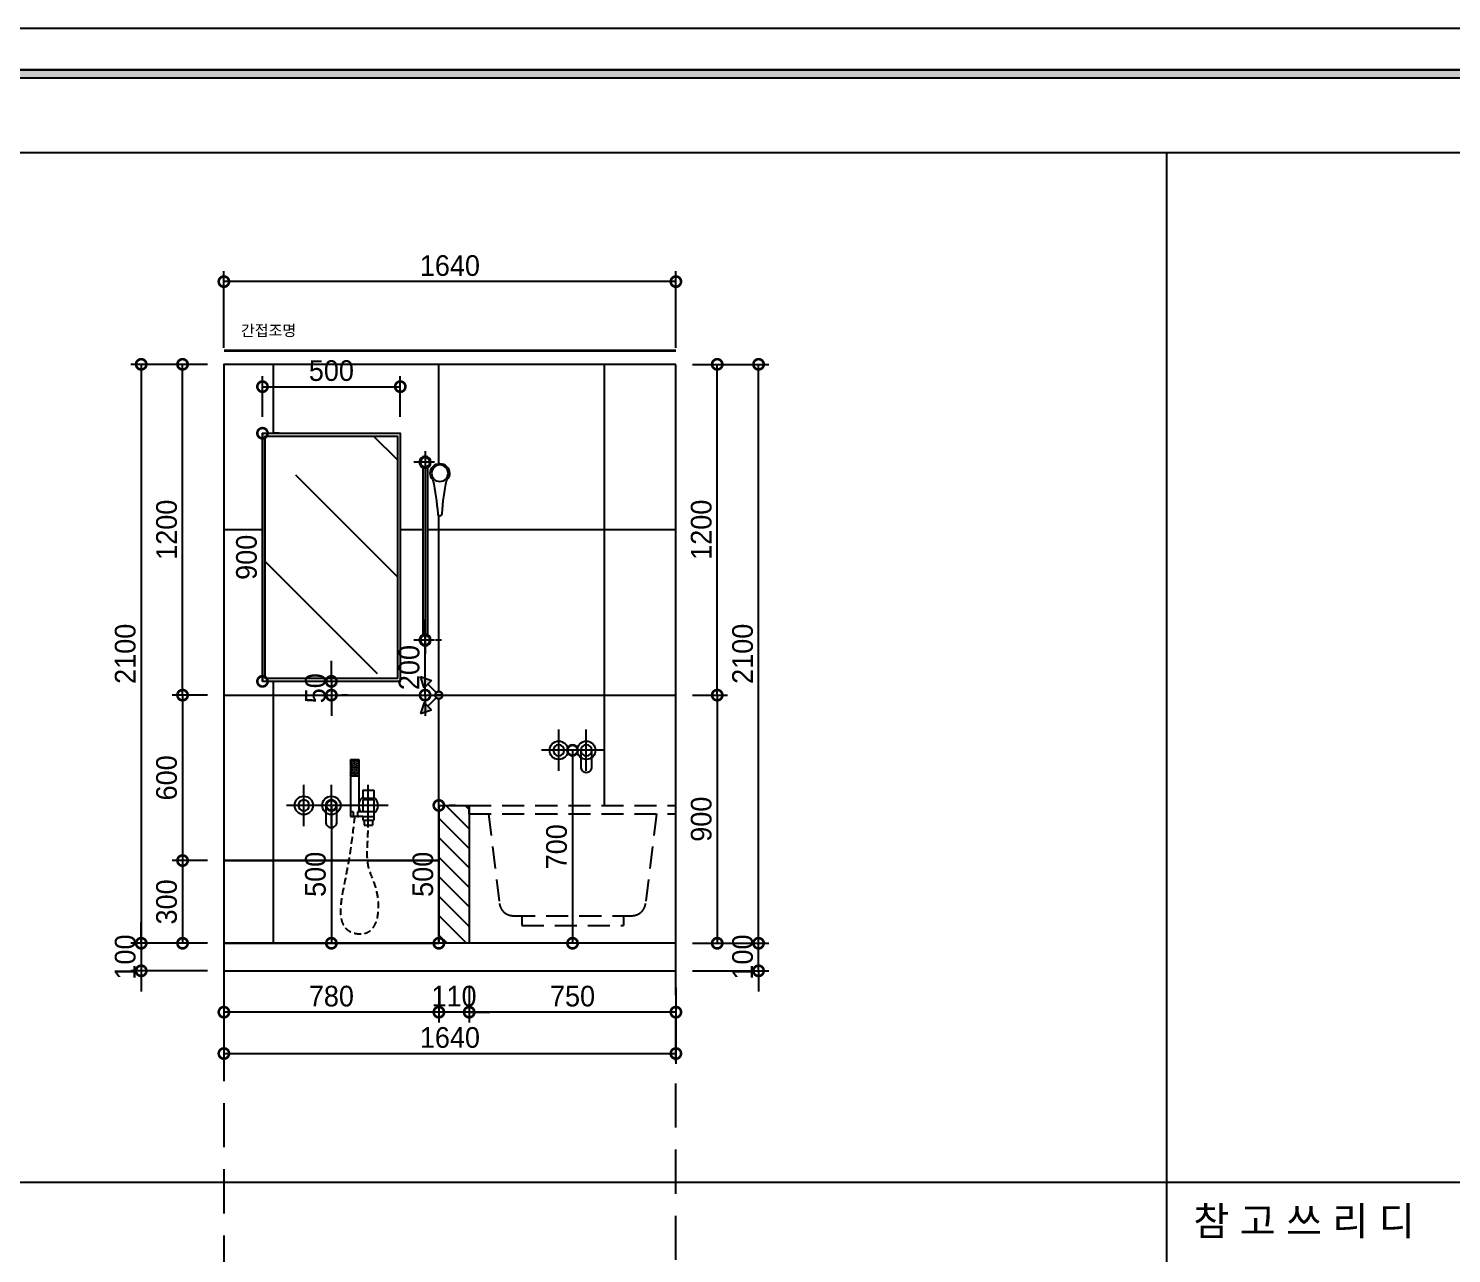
# Model space of a CAD drawing. Header units: inches. Extents: x 45519 to 207552, y -100391 to 47052.
# Drawn here: x 196174 to 201338, y 31963 to 36407 of the extents above; entities that cross this region are included whole.
import ezdxf
from ezdxf.enums import TextEntityAlignment as Align

# ---------------------------------------------------------------- set-up
doc = ezdxf.new("R2010")
doc.units = ezdxf.units.IN
doc.header["$LTSCALE"] = 100
doc.header["$MEASUREMENT"] = 0
doc.header["$PDSIZE"] = 700.071425
for name, pattern in [('CENTER', [50.8, 31.75, -6.35, 6.35, -6.35]), ('DASHEDX2', [1.5, 1, -0.5]), ('DH-HID2', [1.2, 0.8, -0.4]), ('HID2', [1, 0.5, -0.5]), ('HIDDEN', [0.375, 0.25, -0.125]), ('HIDDEN2', [4.7625, 3.175, -1.5875])]:
    doc.linetypes.add(name, pattern=pattern)
for name, color, linetype in [('0-ELC TEXT', 7, 'Continuous'), ('03-WAL NEW', 3, 'Continuous'), ('07-DIM WAL', 5, 'Continuous'), ('08-HAT', 8, 'Continuous'), ('2-con', 2, 'Continuous'), ('7', 7, 'Continuous'), ('CEIL-LIGHT', 7, 'Continuous'), ('CO-BATH', 6, 'Continuous'), ('F-SYM', 7, 'Continuous'), ('FORM(YOURNAME)-11', 1, 'Continuous'), ('FU', 4, 'Continuous'), ('I-ACCESSOR', 6, 'Continuous'), ('I-DOOR', 6, 'Continuous'), ('TO', 7, 'Continuous')]:
    doc.layers.add(name, color=color, linetype=linetype)
doc.styles.add('YOURNAME', font='HY울릉도M.TTF')
doc.styles.add('스타일1', font='HY울릉도M.TTF')
doc.styles.add('코레일둥고', font='Korail_Round_Gothic_Medium.ttf')
doc.dimstyles.new('30', dxfattribs={"dimscale": 30, "dimtxt": 2.5, "dimasz": 2.5, "dimexe": 1.25, "dimexo": 2, "dimtad": 1, "dimdec": 0, "dimtxsty": '스타일1', "dimblk": 'DOTSMALL', "dimcen": 2.5, "dimclrd": 1, "dimclre": 1, "dimclrt": 7, "dimadec": 0, "dimazin": 0, "dimtfac": 1, "dimtdec": 0, "dimtix": 1, "dimtmove": 0, "dimatfit": 3, "dimldrblk": 'DOTSMALL', "dimfxl": 0, "dimarcsym": 0})

# ---------------------------------------------------------------- blocks, each defined once
blk = doc.blocks.new('FORM-PLAN')
at = {"layer": 'FORM(YOURNAME)-11'}
h = blk.add_hatch(color=256, dxfattribs=at)
h.dxf.hatch_style = 1
h.paths.add_polyline_path([(-71444, 55115), (10556, 55115), (10556, 54915), (-71444, 54915)])
h.paths.add_polyline_path([(-71444, -2085), (10556, -2085), (10556, -2285), (-71444, -2285)])
at = {"layer": 'Defpoints', "color": 158}
for points in [[(-71444, -2285), (10556, -2285), (10556, 55115), (-71444, 55115)], [(-69444, 53115), (-64, 53115), (-64, 1215), (-69444, 1215)]]:
    blk.add_lwpolyline(points, close=True, dxfattribs=at)
at = {"layer": 'FORM(YOURNAME)-11', "color": 250}
blk.add_lwpolyline([(-72444, -3285), (11556, -3285), (11556, 56115), (-72444, 56115)], close=True, dxfattribs=at)
at = {"layer": 'FORM(YOURNAME)-11'}
blk.add_lwpolyline([(-71444, 55115), (10556, 55115), (10556, 54915), (-71444, 54915)], close=True, dxfattribs=at)
at = {"layer": 'FORM(YOURNAME)-11', "color": 3, "style": 'YOURNAME'}
for tag, height, p in [('1', 450, (9905, 18188)), ('2', 450, (9905, 17544)), ('3', 450, (9905, 16257)), ('4', 450, (9905, 14326)), ('5', 515, (9905, 12009)), ('6', 515, (9905, 9757)), ('7', 515, (9905, 7504)), ('8', 515, (9905, 5252)), ('9', 515, (9905, 2999)), ('10', 515, (5655, 811)), ('11', 515, (9905, 747)), ('12', 515, (5655, -1441)), ('13', 515, (9905, -1441))]:
    blk.add_attdef(tag, text='', height=height, dxfattribs=at).set_placement(p, align=Align.MIDDLE_RIGHT)
blk = doc.blocks.new('*U427')
at = {"layer": 'F-SYM', "xscale": 0.15, "yscale": 0.15, "zscale": 0.15}
blk.add_blockref('FORM-PLAN', (205518.5, 27989.6), dxfattribs=at)
blk = doc.blocks.new('B-604S')
at = {"layer": 'CO-BATH', "color": 8, "linetype": 'DH-HID2'}
for p, q in [((-350, 0), (400, 0)), ((-350, -30), (-350, 0)), ((400, -30), (400, 0)), ((-350, -30), (400, -30)), ((-280, -30), (-240.1, -356.1)), ((330, -30), (290.1, -356.1)), ((-190.4, -400), (240.4, -400)), ((-159.5, -400), (-159.5, -435)), ((209.5, -400), (209.5, -435)), ((-159.5, -435), (209.5, -435))]:
    blk.add_line(p, q, dxfattribs=at)
for centre, start, end in [((-190.4, -350), 186.9831, 270), ((240.4, -350), 270, 353.0169)]:
    blk.add_arc(centre, 50, start, end, dxfattribs=at)
blk = doc.blocks.new('A$C7ACF0E81')
at = {"layer": 'I-ACCESSOR'}
h = blk.add_hatch(dxfattribs=at)
h.set_pattern_fill('HEX', color=8, scale=20, style=0)
h.set_pattern_definition([(0, (-324382.8766, -27129.802), (0, 4.33012702), [2.5, -5]), (120, (-324382.8766, -27129.802), (-3.75, -2.16506351), [2.5, -5]), (60, (-324380.3766, -27129.802), (-3.75, 2.16506351), [2.5, -5])])
h.paths.add_polyline_path([(262.7, 979.3), (232.7, 979.3), (232.7, 919.3), (262.7, 919.3)])
at = {"layer": '08-HAT', "linetype": 'HIDDEN'}
blk.add_spline([(247.7, 772.3), (213.8, 547.5), (232, 354.3), (288, 349.4), (325.7, 509.8), (297.1, 593.8), (294.6, 677.3), (297.1, 740.3)], degree=3, dxfattribs=at)
at = {"layer": 'I-ACCESSOR'}
for p, q in [((232.7, 979.3), (232.7, 772.3)), ((232.7, 979.3), (262.7, 979.3)), ((262.7, 979.3), (262.7, 789.3)), ((232.7, 919.3), (262.7, 919.3)), ((277.1, 867.3), (317.1, 867.3)), ((277.1, 867.3), (277.1, 838.3)), ((277.1, 838.3), (317.1, 838.3)), ((277.1, 834.3), (317.1, 834.3)), ((277.1, 834.3), (277.1, 789.3)), ((281.1, 838.3), (281.1, 834.3)), ((313.1, 838.3), (313.1, 834.3)), ((317.1, 867.3), (317.1, 838.3)), ((317.1, 834.3), (317.1, 758.3)), ((242.7, 789.3), (232.7, 789.3)), ((242.7, 789.3), (242.7, 772.3)), ((317.1, 789.3), (257.7, 789.3)), ((257.7, 789.3), (257.7, 772.3)), ((232.7, 772.3), (242.7, 772.3)), ((242.7, 772.3), (232.7, 772.3)), ((260.7, 772.3), (234.7, 772.3)), ((277.1, 772.3), (257.7, 772.3)), ((257.7, 772.3), (262.7, 772.3)), ((277.1, 772.3), (317.1, 772.3)), ((277.1, 772.3), (277.1, 758.3)), ((277.1, 758.3), (317.1, 758.3)), ((282.1, 758.3), (282.1, 740.3)), ((282.1, 740.3), (312.1, 740.3)), ((312.1, 758.3), (312.1, 740.3))]:
    blk.add_line(p, q, dxfattribs=at)
at = {"layer": 'I-ACCESSOR', "color": 1, "linetype": 'CENTER'}
for p, q in [((63.1, 737.3), (63.1, 887.3)), ((163.1, 737.3), (163.1, 887.3)), ((297.1, 732.3), (297.1, 887.3)), ((369.2, 812.3), (0, 812.3))]:
    blk.add_line(p, q, dxfattribs=at)
at = {"layer": 'I-ACCESSOR'}
blk.add_lwpolyline([(183.1, 752.3), (183.1, 812.3), (143.1, 812.3), (143.1, 752.3, 0.414214), (163.1, 732.3), (163.1, 732.3, 0.414214)], format="xyb", close=True, dxfattribs=at)
for centre in [(63.1, 812.3), (163.1, 812.3)]:
    blk.add_circle(centre, 33.2, dxfattribs=at)
for centre, radius, start, end in [((63.1, 812.3), 20, 0, 180), ((163.1, 812.3), 20, 0, 180), ((297.1, 812.3), 35.6, 124.1685, 164.973), ((297.1, 812.3), 35.6, 304.1685, 55.8315), ((63.1, 812.3), 20, 180, 0), ((163.1, 812.3), 20, 180, 0), ((297.1, 812.3), 35.6, 195.027, 220.2311)]:
    blk.add_arc(centre, radius, start, end, dxfattribs=at)
at = {"layer": 'I-DOOR', "color": 5, "linetype": 'HIDDEN2'}
blk.add_line((163.5, 712.3), (163.5, 712.3), dxfattribs=at)
blk = doc.blocks.new('A$C0ACC7761')
at = {"layer": 'TO', "color": 8}
for points in [[(156.5, 1205), (156.5, 470)], [(122.9, 1165), (197.9, 1165)], [(122.9, 520), (197.9, 520)]]:
    blk.add_lwpolyline(points, dxfattribs=at)
at = {"layer": 'TO', "color": 1}
for points in [[(147.9, 1145), (147.9, 540)], [(165.2, 1145), (165.2, 540)]]:
    blk.add_lwpolyline(points, dxfattribs=at)
blk.add_lwpolyline([(128, 1100.6, 0.034038), (110.6, 978.5, -1.092692), (95.1, 978.5, 0.034038), (77.7, 1100.6)], format="xyb", dxfattribs=at)
for centre, radius in [((102.9, 1125), 30), ((156.5, 1165), 21.3), ((156.5, 1165), 17.1), ((156.5, 520), 21.3), ((156.5, 520), 17.1)]:
    blk.add_circle(centre, radius, dxfattribs=at)
blk.add_arc((102.9, 1125), 35, 315.9054, 224.0946, dxfattribs=at)
blk = doc.blocks.new('_DOTSMALL')
at = {"color": 0, "linetype": 'ByBlock', "const_width": 0.5}
blk.add_lwpolyline([(-0.0625, 0, 1), (0.0625, 0, 1)], format="xyb", close=True, dxfattribs=at)
blk = doc.blocks.new('*D292')
at = {"layer": '07-DIM WAL', "color": 1, "lineweight": -2}
for p, q in [((197613.6, 34188.5), (197613.6, 34263.5)), ((197613.6, 33988.5), (197613.6, 34188.5)), ((197673.6, 34188.5), (197651.1, 34188.5)), ((197613.6, 33988.5), (197613.6, 33913.5)), ((197673.6, 33988.5), (197651.1, 33988.5))]:
    blk.add_line(p, q, dxfattribs=at)
at = {"layer": 'Defpoints', "color": 0}
for p in [(197613.6, 34188.5), (197613.6, 34188.5), (197613.6, 33988.5)]:
    blk.add_point(p, dxfattribs=at)
at = {"layer": '07-DIM WAL', "color": 1, "lineweight": -2, "xscale": 75, "yscale": 75, "zscale": 75}
for p, rotation in [((197613.6, 34188.5), 270), ((197613.6, 33988.5), 90)]:
    blk.add_blockref('_DOTSMALL', p, dxfattribs=dict(at, rotation=rotation))
at = {"layer": '07-DIM WAL', "color": 7, "insert": (197555.9, 34088.5), "char_height": 75, "attachment_point": 5, "rotation": 90, "style": '스타일1'}
blk.add_mtext('200', dxfattribs=at)
blk = doc.blocks.new('*D293')
at = {"layer": '07-DIM WAL', "color": 1, "lineweight": -2}
for p, q in [((197273.6, 33588.5), (197273.6, 33088.5)), ((197333.6, 33588.5), (197311.1, 33588.5)), ((197333.6, 33088.5), (197311.1, 33088.5))]:
    blk.add_line(p, q, dxfattribs=at)
at = {"layer": 'Defpoints', "color": 0}
for p in [(197273.6, 33588.5), (197273.6, 33088.5), (197273.6, 33088.5)]:
    blk.add_point(p, dxfattribs=at)
at = {"layer": '07-DIM WAL', "color": 1, "lineweight": -2, "xscale": 75, "yscale": 75, "zscale": 75}
for p, rotation in [((197273.6, 33588.5), 90), ((197273.6, 33088.5), 270)]:
    blk.add_blockref('_DOTSMALL', p, dxfattribs=dict(at, rotation=rotation))
at = {"layer": '07-DIM WAL', "color": 7, "insert": (197215.9, 33338.5), "char_height": 75, "attachment_point": 5, "rotation": 90, "style": '스타일1'}
blk.add_mtext('500', dxfattribs=at)
blk = doc.blocks.new('*D294')
at = {"layer": '07-DIM WAL', "color": 1, "lineweight": -2}
for p, q in [((198148.6, 33788.5), (198148.6, 33088.5)), ((198208.6, 33788.5), (198186.1, 33788.5)), ((198208.6, 33088.5), (198186.1, 33088.5))]:
    blk.add_line(p, q, dxfattribs=at)
at = {"layer": 'Defpoints', "color": 0}
for p in [(198148.6, 33788.5), (198148.6, 33088.5), (198148.6, 33088.5)]:
    blk.add_point(p, dxfattribs=at)
at = {"layer": '07-DIM WAL', "color": 1, "lineweight": -2, "xscale": 75, "yscale": 75, "zscale": 75}
for p, rotation in [((198148.6, 33788.5), 90), ((198148.6, 33088.5), 270)]:
    blk.add_blockref('_DOTSMALL', p, dxfattribs=dict(at, rotation=rotation))
at = {"layer": '07-DIM WAL', "color": 7, "insert": (198090.9, 33438.5), "char_height": 75, "attachment_point": 5, "rotation": 90, "style": '스타일1'}
blk.add_mtext('700', dxfattribs=at)
blk = doc.blocks.new('*D295')
at = {"layer": '07-DIM WAL', "color": 1, "lineweight": -2}
for p, q in [((197663.6, 33588.5), (197663.6, 33088.5)), ((197723.6, 33588.5), (197701.1, 33588.5)), ((197723.6, 33088.5), (197701.1, 33088.5))]:
    blk.add_line(p, q, dxfattribs=at)
at = {"layer": 'Defpoints', "color": 0}
for p in [(197663.6, 33588.5), (197663.6, 33088.5), (197663.6, 33088.5)]:
    blk.add_point(p, dxfattribs=at)
at = {"layer": '07-DIM WAL', "color": 1, "lineweight": -2, "xscale": 75, "yscale": 75, "zscale": 75}
for p, rotation in [((197663.6, 33588.5), 90), ((197663.6, 33088.5), 270)]:
    blk.add_blockref('_DOTSMALL', p, dxfattribs=dict(at, rotation=rotation))
at = {"layer": '07-DIM WAL', "color": 7, "insert": (197605.9, 33338.5), "char_height": 75, "attachment_point": 5, "rotation": 90, "style": '스타일1'}
blk.add_mtext('500', dxfattribs=at)
blk = doc.blocks.new('*D296')
at = {"layer": '07-DIM WAL', "color": 1, "lineweight": -2}
for p, q in [((198583.6, 33988.5), (198711.1, 33988.5)), ((198673.6, 33988.5), (198673.6, 33088.5)), ((198583.6, 33088.5), (198711.1, 33088.5))]:
    blk.add_line(p, q, dxfattribs=at)
at = {"layer": 'Defpoints', "color": 0}
for p in [(198523.6, 33988.5), (198523.6, 33088.5), (198673.6, 33088.5)]:
    blk.add_point(p, dxfattribs=at)
at = {"layer": '07-DIM WAL', "color": 1, "lineweight": -2, "xscale": 75, "yscale": 75, "zscale": 75}
for p, rotation in [((198673.6, 33988.5), 90), ((198673.6, 33088.5), 270)]:
    blk.add_blockref('_DOTSMALL', p, dxfattribs=dict(at, rotation=rotation))
at = {"layer": '07-DIM WAL', "color": 7, "insert": (198615.8, 33538.5), "char_height": 75, "attachment_point": 5, "rotation": 90, "style": '스타일1'}
blk.add_mtext('900', dxfattribs=at)
blk = doc.blocks.new('*D297')
at = {"layer": '07-DIM WAL', "color": 1, "lineweight": -2}
for p, q in [((198583.6, 35188.5), (198711.1, 35188.5)), ((198673.6, 33988.5), (198673.6, 35188.5)), ((198583.6, 33988.5), (198711.1, 33988.5))]:
    blk.add_line(p, q, dxfattribs=at)
at = {"layer": 'Defpoints', "color": 0}
for p in [(198523.6, 35188.5), (198673.6, 35188.5), (198523.6, 33988.5)]:
    blk.add_point(p, dxfattribs=at)
at = {"layer": '07-DIM WAL', "color": 1, "lineweight": -2, "xscale": 75, "yscale": 75, "zscale": 75}
for p, rotation in [((198673.6, 35188.5), 90), ((198673.6, 33988.5), 270)]:
    blk.add_blockref('_DOTSMALL', p, dxfattribs=dict(at, rotation=rotation))
at = {"layer": '07-DIM WAL', "color": 7, "insert": (198615.9, 34588.5), "char_height": 75, "attachment_point": 5, "rotation": 90, "style": '스타일1'}
blk.add_mtext('1200', dxfattribs=at)
blk = doc.blocks.new('*D298')
at = {"layer": '07-DIM WAL', "color": 1, "lineweight": -2}
for p, q in [((198583.6, 35188.5), (198861.1, 35188.5)), ((198823.6, 33088.5), (198823.6, 35188.5)), ((198583.6, 33088.5), (198861.1, 33088.5))]:
    blk.add_line(p, q, dxfattribs=at)
at = {"layer": 'Defpoints', "color": 0}
for p in [(198523.6, 35188.5), (198823.6, 35188.5), (198523.6, 33088.5)]:
    blk.add_point(p, dxfattribs=at)
at = {"layer": '07-DIM WAL', "color": 1, "lineweight": -2, "xscale": 75, "yscale": 75, "zscale": 75}
for p, rotation in [((198823.6, 35188.5), 90), ((198823.6, 33088.5), 270)]:
    blk.add_blockref('_DOTSMALL', p, dxfattribs=dict(at, rotation=rotation))
at = {"layer": '07-DIM WAL', "color": 7, "insert": (198765.9, 34138.5), "char_height": 75, "attachment_point": 5, "rotation": 90, "style": '스타일1'}
blk.add_mtext('2100', dxfattribs=at)
blk = doc.blocks.new('*D299')
at = {"layer": '07-DIM WAL', "color": 1, "lineweight": -2}
for p, q in [((198823.6, 33088.5), (198823.6, 33163.5)), ((198583.6, 33088.5), (198861.1, 33088.5)), ((198823.6, 32988.5), (198823.6, 33088.5)), ((198583.6, 32988.5), (198861.1, 32988.5)), ((198823.6, 32988.5), (198823.6, 32913.5))]:
    blk.add_line(p, q, dxfattribs=at)
at = {"layer": 'Defpoints', "color": 0}
for p in [(198523.6, 33088.5), (198823.6, 33088.5), (198523.6, 32988.5)]:
    blk.add_point(p, dxfattribs=at)
at = {"layer": '07-DIM WAL', "color": 1, "lineweight": -2, "xscale": 75, "yscale": 75, "zscale": 75}
for p, rotation in [((198823.6, 33088.5), 270), ((198823.6, 32988.5), 90)]:
    blk.add_blockref('_DOTSMALL', p, dxfattribs=dict(at, rotation=rotation))
at = {"layer": '07-DIM WAL', "color": 7, "insert": (198765.9, 33038.5), "char_height": 75, "attachment_point": 5, "rotation": 90, "style": '스타일1'}
blk.add_mtext('100', dxfattribs=at)
blk = doc.blocks.new('*D300')
at = {"layer": '07-DIM WAL', "color": 1, "lineweight": -2}
for p, q in [((196883.6, 35248.5), (196883.6, 35526)), ((198523.6, 35248.5), (198523.6, 35526)), ((198523.6, 35488.5), (196883.6, 35488.5))]:
    blk.add_line(p, q, dxfattribs=at)
at = {"layer": 'Defpoints', "color": 0}
for p in [(196883.6, 35488.5), (196883.6, 35188.5), (198523.6, 35188.5)]:
    blk.add_point(p, dxfattribs=at)
at = {"layer": '07-DIM WAL', "color": 1, "lineweight": -2, "xscale": 75, "yscale": 75, "zscale": 75, "rotation": 180}
blk.add_blockref('_DOTSMALL', (196883.6, 35488.5), dxfattribs=at)
at = {"layer": '07-DIM WAL', "color": 1, "lineweight": -2, "xscale": 75, "yscale": 75, "zscale": 75}
blk.add_blockref('_DOTSMALL', (198523.6, 35488.5), dxfattribs=at)
at = {"layer": '07-DIM WAL', "color": 7, "insert": (197703.6, 35546.3), "char_height": 75, "attachment_point": 5, "style": '스타일1'}
blk.add_mtext('1640', dxfattribs=at)
blk = doc.blocks.new('*D301')
at = {"layer": '07-DIM WAL', "color": 1, "lineweight": -2}
for p, q in [((197773.6, 32928.5), (197773.6, 32801)), ((198523.6, 32928.5), (198523.6, 32801)), ((198523.6, 32838.5), (197773.6, 32838.5))]:
    blk.add_line(p, q, dxfattribs=at)
at = {"layer": 'Defpoints', "color": 0}
for p in [(197773.6, 32988.5), (198523.6, 32988.5), (197773.6, 32838.5)]:
    blk.add_point(p, dxfattribs=at)
at = {"layer": '07-DIM WAL', "color": 1, "lineweight": -2, "xscale": 75, "yscale": 75, "zscale": 75, "rotation": 180}
blk.add_blockref('_DOTSMALL', (197773.6, 32838.5), dxfattribs=at)
at = {"layer": '07-DIM WAL', "color": 1, "lineweight": -2, "xscale": 75, "yscale": 75, "zscale": 75}
blk.add_blockref('_DOTSMALL', (198523.6, 32838.5), dxfattribs=at)
at = {"layer": '07-DIM WAL', "color": 7, "insert": (198148.6, 32896.3), "char_height": 75, "attachment_point": 5, "style": '스타일1'}
blk.add_mtext('750', dxfattribs=at)
blk = doc.blocks.new('*D302')
at = {"layer": '07-DIM WAL', "color": 1, "lineweight": -2}
for p, q in [((197663.6, 32928.5), (197663.6, 32801)), ((197773.6, 32928.5), (197773.6, 32801)), ((197663.6, 32838.5), (197588.6, 32838.5)), ((197773.6, 32838.5), (197663.6, 32838.5)), ((197773.6, 32838.5), (197848.6, 32838.5))]:
    blk.add_line(p, q, dxfattribs=at)
at = {"layer": 'Defpoints', "color": 0}
for p in [(197663.6, 32988.5), (197773.6, 32988.5), (197663.6, 32838.5)]:
    blk.add_point(p, dxfattribs=at)
at = {"layer": '07-DIM WAL', "color": 1, "lineweight": -2, "xscale": 75, "yscale": 75, "zscale": 75}
blk.add_blockref('_DOTSMALL', (197663.6, 32838.5), dxfattribs=at)
at = {"layer": '07-DIM WAL', "color": 1, "lineweight": -2, "xscale": 75, "yscale": 75, "zscale": 75, "rotation": 180}
blk.add_blockref('_DOTSMALL', (197773.6, 32838.5), dxfattribs=at)
at = {"layer": '07-DIM WAL', "color": 7, "insert": (197718.6, 32896.3), "char_height": 75, "attachment_point": 5, "style": '스타일1'}
blk.add_mtext('110', dxfattribs=at)
blk = doc.blocks.new('*D303')
at = {"layer": '07-DIM WAL', "color": 1, "lineweight": -2}
for p, q in [((196883.6, 32928.5), (196883.6, 32801)), ((197663.6, 32928.5), (197663.6, 32801)), ((197663.6, 32838.5), (196883.6, 32838.5))]:
    blk.add_line(p, q, dxfattribs=at)
at = {"layer": 'Defpoints', "color": 0}
for p in [(196883.6, 32988.5), (197663.6, 32988.5), (196883.6, 32838.5)]:
    blk.add_point(p, dxfattribs=at)
at = {"layer": '07-DIM WAL', "color": 1, "lineweight": -2, "xscale": 75, "yscale": 75, "zscale": 75, "rotation": 180}
blk.add_blockref('_DOTSMALL', (196883.6, 32838.5), dxfattribs=at)
at = {"layer": '07-DIM WAL', "color": 1, "lineweight": -2, "xscale": 75, "yscale": 75, "zscale": 75}
blk.add_blockref('_DOTSMALL', (197663.6, 32838.5), dxfattribs=at)
at = {"layer": '07-DIM WAL', "color": 7, "insert": (197273.6, 32896.3), "char_height": 75, "attachment_point": 5, "style": '스타일1'}
blk.add_mtext('780', dxfattribs=at)
blk = doc.blocks.new('*D304')
at = {"layer": '07-DIM WAL', "color": 1, "lineweight": -2}
for p, q in [((196883.6, 32928.5), (196883.6, 32651)), ((198523.6, 32928.5), (198523.6, 32651)), ((196883.6, 32688.5), (198523.6, 32688.5))]:
    blk.add_line(p, q, dxfattribs=at)
at = {"layer": 'Defpoints', "color": 0}
for p in [(196883.6, 32988.5), (198523.6, 32988.5), (198523.6, 32688.5)]:
    blk.add_point(p, dxfattribs=at)
at = {"layer": '07-DIM WAL', "color": 1, "lineweight": -2, "xscale": 75, "yscale": 75, "zscale": 75, "rotation": 180}
blk.add_blockref('_DOTSMALL', (196883.6, 32688.5), dxfattribs=at)
at = {"layer": '07-DIM WAL', "color": 1, "lineweight": -2, "xscale": 75, "yscale": 75, "zscale": 75}
blk.add_blockref('_DOTSMALL', (198523.6, 32688.5), dxfattribs=at)
at = {"layer": '07-DIM WAL', "color": 7, "insert": (197703.6, 32746.3), "char_height": 75, "attachment_point": 5, "style": '스타일1'}
blk.add_mtext('1640', dxfattribs=at)
blk = doc.blocks.new('*D305')
at = {"layer": '07-DIM WAL', "color": 1, "lineweight": -2}
for p, q in [((196823.6, 33988.5), (196696.1, 33988.5)), ((196733.6, 33988.5), (196733.6, 33388.5)), ((196823.6, 33388.5), (196696.1, 33388.5))]:
    blk.add_line(p, q, dxfattribs=at)
at = {"layer": 'Defpoints', "color": 0}
for p in [(196883.6, 33988.5), (196733.6, 33388.5), (196883.6, 33388.5)]:
    blk.add_point(p, dxfattribs=at)
at = {"layer": '07-DIM WAL', "color": 1, "lineweight": -2, "xscale": 75, "yscale": 75, "zscale": 75}
for p, rotation in [((196733.6, 33988.5), 90), ((196733.6, 33388.5), 270)]:
    blk.add_blockref('_DOTSMALL', p, dxfattribs=dict(at, rotation=rotation))
at = {"layer": '07-DIM WAL', "color": 7, "insert": (196675.8, 33688.5), "char_height": 75, "attachment_point": 5, "rotation": 90, "style": '스타일1'}
blk.add_mtext('600', dxfattribs=at)
blk = doc.blocks.new('*D306')
at = {"layer": '07-DIM WAL', "color": 1, "lineweight": -2}
for p, q in [((196823.6, 35188.5), (196696.1, 35188.5)), ((196733.6, 33988.5), (196733.6, 35188.5)), ((196823.6, 33988.5), (196696.1, 33988.5))]:
    blk.add_line(p, q, dxfattribs=at)
at = {"layer": 'Defpoints', "color": 0}
for p in [(196733.6, 35188.5), (196883.6, 35188.5), (196883.6, 33988.5)]:
    blk.add_point(p, dxfattribs=at)
at = {"layer": '07-DIM WAL', "color": 1, "lineweight": -2, "xscale": 75, "yscale": 75, "zscale": 75}
for p, rotation in [((196733.6, 35188.5), 90), ((196733.6, 33988.5), 270)]:
    blk.add_blockref('_DOTSMALL', p, dxfattribs=dict(at, rotation=rotation))
at = {"layer": '07-DIM WAL', "color": 7, "insert": (196675.9, 34588.5), "char_height": 75, "attachment_point": 5, "rotation": 90, "style": '스타일1'}
blk.add_mtext('1200', dxfattribs=at)
blk = doc.blocks.new('*D307')
at = {"layer": '07-DIM WAL', "color": 1, "lineweight": -2}
for p, q in [((196823.6, 35188.5), (196546.1, 35188.5)), ((196583.6, 35188.5), (196583.6, 33088.5)), ((196823.6, 33088.5), (196546.1, 33088.5))]:
    blk.add_line(p, q, dxfattribs=at)
at = {"layer": 'Defpoints', "color": 0}
for p in [(196883.6, 35188.5), (196583.6, 33088.5), (196883.6, 33088.5)]:
    blk.add_point(p, dxfattribs=at)
at = {"layer": '07-DIM WAL', "color": 1, "lineweight": -2, "xscale": 75, "yscale": 75, "zscale": 75}
for p, rotation in [((196583.6, 35188.5), 90), ((196583.6, 33088.5), 270)]:
    blk.add_blockref('_DOTSMALL', p, dxfattribs=dict(at, rotation=rotation))
at = {"layer": '07-DIM WAL', "color": 7, "insert": (196525.9, 34138.5), "char_height": 75, "attachment_point": 5, "rotation": 90, "style": '스타일1'}
blk.add_mtext('2100', dxfattribs=at)
blk = doc.blocks.new('*D308')
at = {"layer": '07-DIM WAL', "color": 1, "lineweight": -2}
for p, q in [((196583.6, 33088.5), (196583.6, 33163.5)), ((196823.6, 33088.5), (196546.1, 33088.5)), ((196583.6, 33088.5), (196583.6, 32988.5)), ((196823.6, 32988.5), (196546.1, 32988.5)), ((196583.6, 32988.5), (196583.6, 32913.5))]:
    blk.add_line(p, q, dxfattribs=at)
at = {"layer": 'Defpoints', "color": 0}
for p in [(196883.6, 33088.5), (196583.6, 32988.5), (196883.6, 32988.5)]:
    blk.add_point(p, dxfattribs=at)
at = {"layer": '07-DIM WAL', "color": 1, "lineweight": -2, "xscale": 75, "yscale": 75, "zscale": 75}
for p, rotation in [((196583.6, 33088.5), 270), ((196583.6, 32988.5), 90)]:
    blk.add_blockref('_DOTSMALL', p, dxfattribs=dict(at, rotation=rotation))
at = {"layer": '07-DIM WAL', "color": 7, "insert": (196525.9, 33038.5), "char_height": 75, "attachment_point": 5, "rotation": 90, "style": '스타일1'}
blk.add_mtext('100', dxfattribs=at)
blk = doc.blocks.new('*D322')
at = {"layer": '07-DIM WAL', "color": 1, "lineweight": -2}
for p, q in [((197273.6, 34038.5), (197273.6, 34113.5)), ((197273.6, 34038.5), (197273.6, 33988.5)), ((197333.6, 34038.5), (197311.1, 34038.5)), ((197273.6, 33988.5), (197273.6, 33913.5)), ((197333.6, 33988.5), (197311.1, 33988.5))]:
    blk.add_line(p, q, dxfattribs=at)
at = {"layer": 'Defpoints', "color": 0}
for p in [(197273.6, 34038.5), (197273.6, 33988.5), (197273.6, 33988.5)]:
    blk.add_point(p, dxfattribs=at)
at = {"layer": '07-DIM WAL', "color": 1, "lineweight": -2, "xscale": 75, "yscale": 75, "zscale": 75}
for p, rotation in [((197273.6, 34038.5), 270), ((197273.6, 33988.5), 90)]:
    blk.add_blockref('_DOTSMALL', p, dxfattribs=dict(at, rotation=rotation))
at = {"layer": '07-DIM WAL', "color": 7, "insert": (197215.9, 34013.5), "char_height": 75, "attachment_point": 5, "rotation": 90, "style": '스타일1'}
blk.add_mtext('50', dxfattribs=at)
blk = doc.blocks.new('*D323')
at = {"layer": '07-DIM WAL', "color": 1, "lineweight": -2}
for p, q in [((197023.6, 34998.5), (197023.6, 35145)), ((197523.6, 34998.5), (197523.6, 35145)), ((197023.6, 35107.5), (197523.6, 35107.5))]:
    blk.add_line(p, q, dxfattribs=at)
at = {"layer": 'Defpoints', "color": 0}
for p in [(197523.6, 35107.5), (197023.6, 34938.5), (197523.6, 34938.5)]:
    blk.add_point(p, dxfattribs=at)
at = {"layer": '07-DIM WAL', "color": 1, "lineweight": -2, "xscale": 75, "yscale": 75, "zscale": 75, "rotation": 180}
blk.add_blockref('_DOTSMALL', (197023.6, 35107.5), dxfattribs=at)
at = {"layer": '07-DIM WAL', "color": 1, "lineweight": -2, "xscale": 75, "yscale": 75, "zscale": 75}
blk.add_blockref('_DOTSMALL', (197523.6, 35107.5), dxfattribs=at)
at = {"layer": '07-DIM WAL', "color": 7, "insert": (197273.6, 35165.3), "char_height": 75, "attachment_point": 5, "style": '스타일1'}
blk.add_mtext('500', dxfattribs=at)
blk = doc.blocks.new('*D324')
at = {"layer": '07-DIM WAL', "color": 1, "lineweight": -2}
for p, q in [((197023.6, 34938.5), (197023.6, 34038.5)), ((197083.6, 34938.5), (197061.1, 34938.5)), ((197083.6, 34038.5), (197061.1, 34038.5))]:
    blk.add_line(p, q, dxfattribs=at)
at = {"layer": 'Defpoints', "color": 0}
for p in [(197023.6, 34938.5), (197023.6, 34038.5), (197023.6, 34038.5)]:
    blk.add_point(p, dxfattribs=at)
at = {"layer": '07-DIM WAL', "color": 1, "lineweight": -2, "xscale": 75, "yscale": 75, "zscale": 75}
for p, rotation in [((197023.6, 34938.5), 90), ((197023.6, 34038.5), 270)]:
    blk.add_blockref('_DOTSMALL', p, dxfattribs=dict(at, rotation=rotation))
at = {"layer": '07-DIM WAL', "color": 7, "insert": (196965.8, 34488.5), "char_height": 75, "attachment_point": 5, "rotation": 90, "style": '스타일1'}
blk.add_mtext('900', dxfattribs=at)
blk = doc.blocks.new('GHKTKFVY')
h = blk.add_hatch(color=10)
h.dxf.hatch_style = 1
h.paths.add_polyline_path([(196378.3, 77505.4, 1), (196351.5, 77505.4, 1)])
h.paths.add_polyline_path([(196338.1, 77451.8), (196324.7, 77465.2), (196311.3, 77478.6), (196297.9, 77438.4)])
at = {"color": 10}
for p, q in [((196311.3, 77478.6), (196297.9, 77438.4)), ((196324.7, 77465.2), (196311.3, 77478.6)), ((196355.4, 77495.9), (196324.7, 77465.2)), ((196338.1, 77451.8), (196324.7, 77465.2)), ((196297.9, 77438.4), (196338.1, 77451.8))]:
    blk.add_line(p, q, dxfattribs=at)
blk.add_circle((196364.9, 77505.4), 13.4, dxfattribs=at)
blk = doc.blocks.new('*D391')
at = {"layer": '07-DIM WAL', "color": 1, "lineweight": -2}
for p, q in [((196823.6, 33388.5), (196696.1, 33388.5)), ((196733.6, 33388.5), (196733.6, 33088.5)), ((196823.6, 33088.5), (196696.1, 33088.5))]:
    blk.add_line(p, q, dxfattribs=at)
at = {"layer": 'Defpoints', "color": 0}
for p in [(196883.6, 33388.5), (196733.6, 33088.5), (196883.6, 33088.5)]:
    blk.add_point(p, dxfattribs=at)
at = {"layer": '07-DIM WAL', "color": 1, "lineweight": -2, "xscale": 75, "yscale": 75, "zscale": 75}
for p, rotation in [((196733.6, 33388.5), 90), ((196733.6, 33088.5), 270)]:
    blk.add_blockref('_DOTSMALL', p, dxfattribs=dict(at, rotation=rotation))
at = {"layer": '07-DIM WAL', "color": 7, "insert": (196675.9, 33238.5), "char_height": 75, "attachment_point": 5, "rotation": 90, "style": '스타일1'}
blk.add_mtext('300', dxfattribs=at)

msp = doc.modelspace()

# ---------------------------------------------------------------- hatches: boundary and pattern name
at = {"layer": '08-HAT'}
h = msp.add_hatch(dxfattribs=at)
h.set_pattern_fill('_USER', color=256, scale=600, angle=90, double=1, pattern_type=0)
h.set_pattern_definition([(90, (197663.6, 33988.54), (-600, 4e-14), []), (180, (197663.6, 33988.54), (-7e-14, -600), [])])
h.paths.add_polyline_path([(196883.6, 35188.5), (196883.6, 33988.5), (197650.2, 33988.5, -0.198912), (197654.1, 33998), (197623.4, 34028.7), (197610, 34015.3), (197596.6, 34055.5), (197636.8, 34042.1), (197623.4, 34028.7), (197654.1, 33998, -0.198912), (197663.6, 34001.9, -0.414214), (197677, 33988.5), (198523.6, 33988.5), (198523.6, 35188.5)])
h.paths.add_polyline_path([(197613.6, 34167.2, -0.810275), (197604.9, 34208), (197604.9, 34814, -0.810275), (197613.6, 34854.9, -0.810275), (197622.3, 34814), (197622.3, 34208, -0.810275)], flags=16)
h.paths.add_polyline_path([(197613.6, 34171.4, -1), (197613.6, 34205.6), (197613.6, 34816.4, -1), (197613.6, 34850.6, -1), (197613.6, 34816.4), (197613.6, 34205.6, -1)], flags=0)
h.paths.add_polyline_path([(197523.6, 34038.5), (197023.6, 34038.5), (197023.6, 34938.5), (197523.6, 34938.5)], flags=16)
h.paths.add_polyline_path([(197513.6, 34048.5), (197033.6, 34048.5), (197033.6, 34928.5), (197513.6, 34928.5)], flags=0)
h.paths.add_polyline_path([(197659.5, 34647.1, 0.034038), (197642.1, 34769.2, -2.361269), (197692.4, 34769.2, 0.034038), (197675.1, 34647.1, -1.092692)], flags=16)
h.paths.add_polyline_path([(197667.3, 34763.5, -1), (197667.3, 34823.5, -1)], flags=0)
h.paths.add_polyline_path([(197677, 33988.5, -0.414214), (197663.6, 33975.1, -0.198912), (197654.1, 33979.1), (197623.4, 33948.3), (197636.8, 33934.9), (197596.6, 33921.5), (197610, 33961.7), (197623.4, 33948.3), (197654.1, 33979.1, -0.198912), (197650.2, 33988.5), (196883.6, 33988.5), (196883.6, 33088.5), (197663.6, 33088.5), (197663.6, 33588.5), (197773.6, 33588.5), (198523.6, 33588.5), (198523.6, 33988.5)])
h.paths.add_polyline_path([(198098.6, 33821.8, -0.414214), (198131.9, 33788.5), (198165.4, 33788.5, -0.414214), (198198.6, 33821.8, -0.720045), (198218.6, 33762), (198218.6, 33728.5, -0.414214), (198198.6, 33708.5, -0.414214), (198178.6, 33728.5), (198178.6, 33762, -0.235572), (198165.4, 33788.5), (198131.9, 33788.5, -0.414214), (198098.6, 33755.3, -1)], flags=16)
h.paths.add_polyline_path([(198118.6, 33788.5, -1), (198078.6, 33788.5, -1)], flags=0)
h.paths.add_polyline_path([(198218.6, 33788.5, -1), (198178.6, 33788.5, -1)], flags=0)
edge = h.paths.add_edge_path(flags=16)
edge.add_line((197427.6, 33559.1), (197427.6, 33534.5))
edge.add_line((197427.6, 33534.5), (197422.6, 33534.5))
edge.add_line((197422.6, 33534.5), (197422.6, 33516.5))
edge.add_line((197422.6, 33516.5), (197407.6, 33516.5))
edge.add_spline(control_points=[(197407.6, 33516.5), (197406.8, 33495.7), (197405, 33447.2), (197400.2, 33365.2), (197453.8, 33272.6), (197447.7, 33112.8), (197280.4, 33131.4), (197335.2, 33354.2), (197350.1, 33480.4), (197358.2, 33548.5)], knot_values=[0, 0, 0, 0, 63.072979, 146.625139, 235.298201, 400.053438, 456.204958, 650.254185, 877.620714, 877.620714, 877.620714, 877.620714], degree=3, periodic=0)
edge.add_line((197358.2, 33548.5), (197345.2, 33548.5))
edge.add_line((197345.2, 33548.5), (197343.2, 33548.5))
edge.add_line((197343.2, 33548.5), (197343.2, 33588.5))
edge.add_line((197343.2, 33588.5), (197306.9, 33588.5))
edge.add_arc((197273.6, 33588.5), 33.2, 306.9777, 360, ccw=False)
edge.add_line((197293.6, 33562), (197293.6, 33528.5))
edge.add_arc((197273.6, 33528.5), 20, 270, 360, ccw=False)
edge.add_arc((197273.6, 33528.5), 20, 180, 270, ccw=False)
edge.add_line((197253.6, 33528.5), (197253.6, 33562))
edge.add_arc((197273.6, 33588.5), 33.2, 180, 233.0223, ccw=False)
edge.add_line((197240.4, 33588.5), (197206.9, 33588.5))
edge.add_arc((197173.6, 33588.5), 33.2, 270, 360, ccw=False)
edge.add_arc((197173.6, 33588.5), 33.2, 90, 270, ccw=False)
edge.add_arc((197173.6, 33588.5), 33.2, 0, 90, ccw=False)
edge.add_line((197206.9, 33588.5), (197240.4, 33588.5))
edge.add_arc((197273.6, 33588.5), 33.2, 90, 180, ccw=False)
edge.add_arc((197273.6, 33588.5), 33.2, 0, 90, ccw=False)
edge.add_line((197306.9, 33588.5), (197343.2, 33588.5))
edge.add_line((197343.2, 33588.5), (197343.2, 33755.5))
edge.add_line((197343.2, 33755.5), (197373.2, 33755.5))
edge.add_line((197373.2, 33755.5), (197373.2, 33597.8))
edge.add_arc((197407.6, 33588.5), 35.6, 124.1685, 164.973, ccw=False)
edge.add_line((197387.6, 33618), (197387.6, 33643.5))
edge.add_line((197387.6, 33643.5), (197427.6, 33643.5))
edge.add_line((197427.6, 33643.5), (197427.6, 33618))
edge.add_arc((197407.6, 33588.5), 35.6, 304.1685, 415.8315, ccw=False)
h.paths.add_polyline_path([(197423.6, 33614.5), (197423.6, 33610.5), (197407.6, 33610.5), (197407.6, 33548.5), (197387.6, 33548.5), (197368.2, 33548.5), (197368.2, 33565.5), (197387.6, 33565.5), (197387.6, 33610.5), (197391.6, 33610.5), (197391.6, 33614.5)], flags=0)
h.paths.add_polyline_path([(197293.6, 33588.5, -1), (197253.6, 33588.5, -1)], flags=0)
h.paths.add_polyline_path([(197193.6, 33588.5, -1), (197153.6, 33588.5, -1)], flags=0)
h = msp.add_hatch(dxfattribs=at)
h.set_pattern_fill('ACAD_ISO15W100', color=256, scale=60, angle=135)
h.set_pattern_definition([(135, (206562.97, -128640.1), (-212.13203, -212.13203), [720, -180, 720, -180, 30, -600]), (135, (206562.97, -128640.1), (-212.13203, -212.13203), [-2010, 30, -180, 30, -180])])
h.paths.add_polyline_path([(197033.6, 34048.5), (197033.6, 34928.5), (197513.6, 34928.5), (197513.6, 34048.5)])
h = msp.add_hatch(dxfattribs=at)
h.set_pattern_fill('_USER', color=256, scale=50, angle=135, pattern_type=0)
h.set_pattern_definition([(135, (204714.635, -129354.75), (-35.355339, -35.355339), [])])
h.paths.add_polyline_path([(197663.6, 33088.5), (197663.6, 33588.5), (197773.6, 33588.5), (197773.6, 33088.5)])

# ---------------------------------------------------------------- linework, layer by layer
msp.add_line((200305.4, 28171.8), (200305.4, 35956.8))
at = {"layer": '03-WAL NEW'}
msp.add_line((196883.6, 33988.5), (198523.6, 33988.5), dxfattribs=at)
for points in [[(197663.6, 33088.5), (197663.6, 33588.5), (197773.6, 33588.5), (197773.6, 33088.5), (197663.6, 33088.5)], [(197663.6, 33088.5), (197663.6, 33388.5), (196883.6, 33388.5), (196883.6, 33088.5), (197663.6, 33088.5)]]:
    msp.add_lwpolyline(points, dxfattribs=at)
at = {"layer": '08-HAT', "linetype": 'DH-HID2', "ltscale": 2}
for p, q in [((196883.6, 32988.5), (196883.6, 30980.1)), ((198523.6, 30980.1), (198523.6, 32988.5))]:
    msp.add_line(p, q, dxfattribs=at)
at = {"layer": '2-con'}
msp.add_lwpolyline([(198523.6, 35188.5), (196883.6, 35188.5), (196883.6, 32988.5), (198523.6, 32988.5), (198523.6, 35188.5)], dxfattribs=at)
msp.add_lwpolyline([(196883.6, 33088.5), (196883.6, 32988.5), (198523.6, 32988.5), (198523.6, 33088.5)], close=True, dxfattribs=at)
at = {"layer": 'CEIL-LIGHT', "color": 10, "linetype": 'HID2', "const_width": 10}
msp.add_lwpolyline([(198523.6, 35238.5), (196883.6, 35238.5)], dxfattribs=at)
at = {"layer": 'CO-BATH'}
for points in [[(197023.6, 34038.5), (197023.6, 34938.5), (197523.6, 34938.5), (197523.6, 34038.5)], [(197033.6, 34048.5), (197033.6, 34928.5), (197513.6, 34928.5), (197513.6, 34048.5)]]:
    msp.add_lwpolyline(points, close=True, dxfattribs=at)
at = {"layer": 'F-SYM'}
msp.add_line((205508.9, 32220.2), (195101.9, 32220.2), dxfattribs=at)
at = {"layer": 'I-ACCESSOR', "color": 1, "linetype": 'CENTER'}
for p, q in [((198098.6, 33713.5), (198098.6, 33863.5)), ((198198.6, 33713.5), (198198.6, 33863.5)), ((198261.7, 33788.5), (198035.5, 33788.5))]:
    msp.add_line(p, q, dxfattribs=at)
at = {"layer": 'I-ACCESSOR'}
msp.add_lwpolyline([(198218.6, 33728.5), (198218.6, 33788.5), (198178.6, 33788.5), (198178.6, 33728.5, 0.414214), (198198.6, 33708.5), (198198.6, 33708.5, 0.414214)], format="xyb", close=True, dxfattribs=at)
for centre in [(198098.6, 33788.5), (198198.6, 33788.5)]:
    msp.add_circle(centre, 33.2, dxfattribs=at)
for centre, start, end in [((198098.6, 33788.5), 0, 180), ((198098.6, 33788.5), 180, 0), ((198198.6, 33788.5), 0, 180), ((198198.6, 33788.5), 180, 0)]:
    msp.add_arc(centre, 20, start, end, dxfattribs=at)

# ---------------------------------------------------------------- block references
at = {"xscale": -1}
msp.add_blockref('A$C0ACC7761', (197770.1, 33668.5), dxfattribs=at)
at = {"xscale": -1, "rotation": 180}
msp.add_blockref('GHKTKFVY', (1298.7, 111494), dxfattribs=at)
msp.add_blockref('GHKTKFVY', (1298.7, -43516.9))
at = {"layer": '7'}
msp.add_blockref('*U427', (0, 0), dxfattribs=at)
at = {"layer": 'CO-BATH'}
msp.add_blockref('B-604S', (198123.6, 33588.5), dxfattribs=at)
at = {"layer": 'FU'}
msp.add_blockref('A$C7ACF0E81', (197110.5, 32776.2), dxfattribs=at)

# ---------------------------------------------------------------- texts
at = {"layer": '0-ELC TEXT', "color": 7, "linetype": 'DASHEDX2', "style": '코레일둥고'}
msp.add_text('간접조명', height=40, dxfattribs=at).set_placement((196945.2, 35291.2))
at = {"layer": '0-ELC TEXT', "style": '코레일둥고'}
msp.add_text('참 고 쓰 리 디', height=103.94, dxfattribs=at).set_placement((200401.2, 32028.8))

# ---------------------------------------------------------------- dimensions: what is measured, and where the dimension line sits
at = {"layer": '07-DIM WAL'}
for base, p1, p2, angle, picture, middle in [((196883.6, 35488.5), (198523.6, 35188.5), (196883.6, 35188.5), 180, '*D300', (197703.6, 35546.3)), ((196583.6, 33088.5), (196883.6, 35188.5), (196883.6, 33088.5), 90, '*D307', (196525.9, 34138.5)), ((196733.6, 35188.5), (196883.6, 33988.5), (196883.6, 35188.5), 90, '*D306', (196675.9, 34588.5)), ((197523.6, 35107.5), (197023.6, 34938.5), (197523.6, 34938.5), 180, '*D323', (197273.6, 35165.3)), ((198673.6, 35188.5), (198523.6, 33988.5), (198523.6, 35188.5), 90, '*D297', (198615.9, 34588.5)), ((198823.6, 35188.5), (198523.6, 33088.5), (198523.6, 35188.5), 90, '*D298', (198765.9, 34138.5)), ((197023.6, 34038.5), (197023.6, 34938.5), (197023.6, 34038.5), 90, '*D324', (196965.8, 34488.5)), ((197613.6, 34188.5), (197613.6, 33988.5), (197613.6, 34188.5), 90, '*D292', (197555.9, 34088.5)), ((197273.6, 33988.5), (197273.6, 34038.5), (197273.6, 33988.5), 90, '*D322', (197215.9, 34013.5)), ((196733.6, 33388.5), (196883.6, 33988.5), (196883.6, 33388.5), 90, '*D305', (196675.8, 33688.5)), ((198673.6, 33088.5), (198523.6, 33988.5), (198523.6, 33088.5), 90, '*D296', (198615.8, 33538.5)), ((198148.6, 33088.5), (198148.6, 33788.5), (198148.6, 33088.5), 90, '*D294', (198090.9, 33438.5)), ((197273.6, 33088.5), (197273.6, 33588.5), (197273.6, 33088.5), 90, '*D293', (197215.9, 33338.5)), ((197663.6, 33088.5), (197663.6, 33588.5), (197663.6, 33088.5), 90, '*D295', (197605.9, 33338.5)), ((196733.6, 33088.5), (196883.6, 33388.5), (196883.6, 33088.5), 90, '*D391', (196675.9, 33238.5)), ((196583.6, 32988.5), (196883.6, 33088.5), (196883.6, 32988.5), 90, '*D308', (196525.9, 33038.5)), ((198823.6, 33088.5), (198523.6, 32988.5), (198523.6, 33088.5), 90, '*D299', (198765.9, 33038.5)), ((196883.6, 32838.5), (197663.6, 32988.5), (196883.6, 32988.5), 180, '*D303', (197273.6, 32896.3)), ((198523.6, 32688.5), (196883.6, 32988.5), (198523.6, 32988.5), 180, '*D304', (197703.6, 32746.3)), ((197663.6, 32838.5), (197773.6, 32988.5), (197663.6, 32988.5), 180, '*D302', (197718.6, 32896.3)), ((197773.6, 32838.5), (198523.6, 32988.5), (197773.6, 32988.5), 180, '*D301', (198148.6, 32896.3))]:
    dim = msp.add_linear_dim(base=base, p1=p1, p2=p2, angle=angle, dimstyle='30', dxfattribs=at)
    dim.commit()
    dim.dimension.update_dxf_attribs({"geometry": picture, "text_midpoint": middle})

doc.saveas('drawing.dxf')
